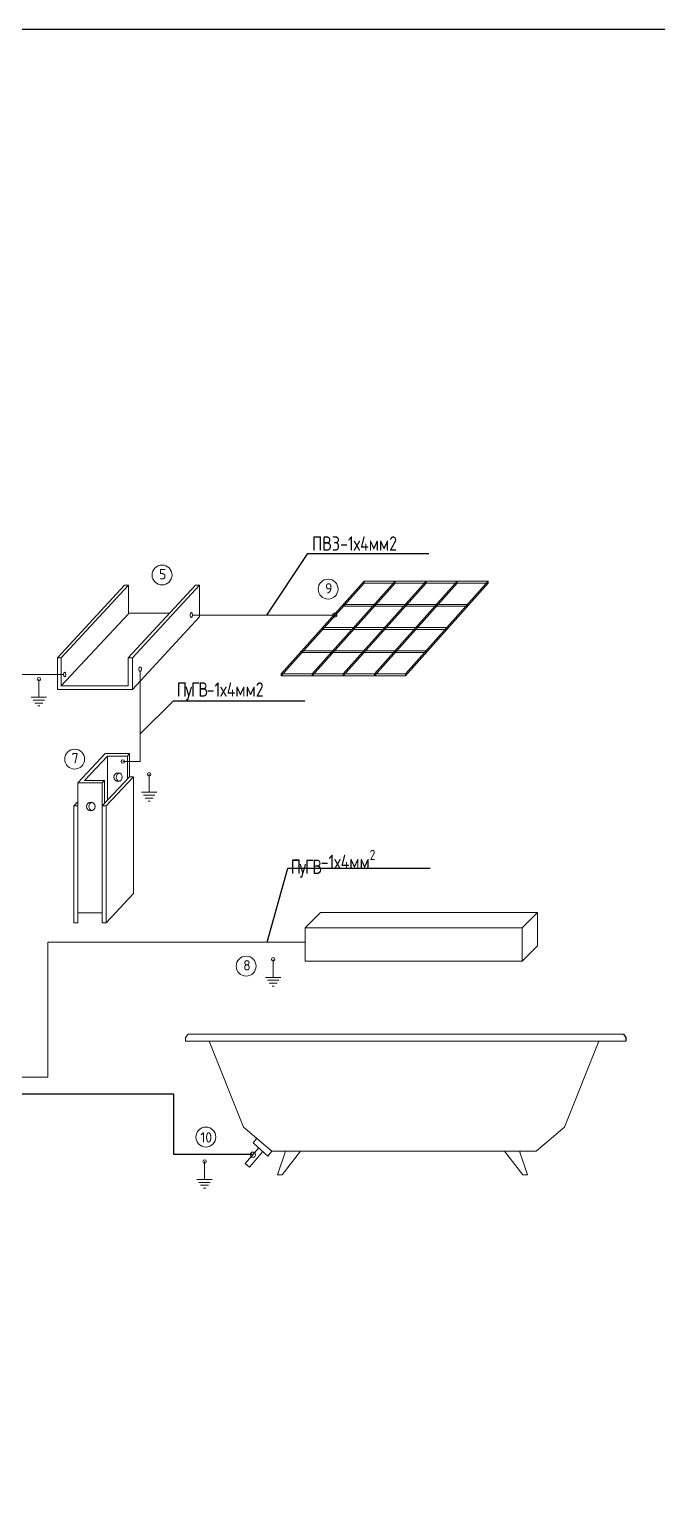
# Model space of a CAD drawing. Header units: millimetres. Extents: x -559267 to 14075, y 0 to 209897.
# Drawn here: x 572.9 to 651.8, y 493.9 to 679.6 of the extents above; entities that cross this region are included whole.
import ezdxf
from ezdxf import colors
from ezdxf.entities.mleader import LeaderData, LeaderLine
from ezdxf.math import Vec2, Vec3

# ---------------------------------------------------------------- set-up
doc = ezdxf.new("R2010")
doc.units = ezdxf.units.MM
doc.layers.add('Номер кабеля', color=7, linetype='Continuous', lineweight=20)
doc.styles.add('GOST-2.304_Type-B', font='GOST_Common.ttf')
doc.styles.add('Unecom', font='GOST2304A_0.ttf', dxfattribs={"height": 2.5})

# ---------------------------------------------------------------- blocks, each defined once
blk = doc.blocks.new('_None')
blk = doc.blocks.new('Схема КУП')
for p, q in [((18.06, 50.62), (18.38, 50.19)), ((18.38, 50.19), (18.38, 49.73))]:
    blk.add_line(p, q)
at = {"color": 7}
blk.add_lwpolyline([(-28.48, 35.48), (-38.42, 35.48), (-38.42, 43.1), (-82.88, 43.1), (-82.88, 32.12)], dxfattribs=at)
at = {"layer": 'Номер кабеля', "ltscale": 100}
for p, q in [((-53.02, 97.92), (-44.58, 107.02)), ((-52.54, 97.92), (-44.09, 107.02)), ((-44.58, 107.02), (-44.09, 107.02)), ((-44.14, 97.92), (-35.69, 107.02)), ((-44.09, 107.02), (-44.09, 103.5)), ((-43.6, 97.92), (-35.16, 107.02)), ((-35.69, 107.02), (-35.16, 107.02)), ((-35.16, 107.02), (-35.16, 103.04)), ((-10.62, 107.52), (-21.02, 95.89)), ((-10.62, 107.29), (-21.02, 95.66)), ((-6.72, 107.52), (-17.12, 95.89)), ((-6.72, 107.29), (-17.12, 95.66)), ((-14.52, 107.29), (-14.52, 107.52)), ((-2.82, 107.52), (-13.22, 95.89)), ((-2.82, 107.29), (-13.22, 95.66)), ((-10.62, 107.52), (-10.62, 107.29)), ((-6.72, 107.52), (-6.72, 107.29)), ((-2.82, 107.52), (-2.82, 107.29)), ((1.08, 107.29), (1.08, 107.52)), ((-17.12, 104.38), (-17.12, 104.61)), ((-17.12, 104.38), (-1.52, 104.38)), ((-1.52, 104.38), (-1.52, 104.6)), ((-52.54, 94.39), (-44.09, 103.44)), ((-44.09, 103.5), (-38.98, 103.5)), ((-43.6, 93.94), (-35.16, 103.04)), ((-18.19, 103.28), (-36.04, 103.28)), ((-19.72, 101.48), (-19.72, 101.7)), ((-19.72, 101.48), (-4.12, 101.47)), ((-4.12, 101.47), (-4.12, 101.7)), ((-22.31, 98.57), (-22.31, 98.8)), ((-22.31, 98.57), (-6.71, 98.57)), ((-6.71, 98.57), (-6.71, 98.79)), ((-55.35, 95.23), (-55.35, 92.97)), ((-42.63, 96.17), (-42.63, 84.88)), ((-24.92, 95.66), (-24.92, 95.89)), ((-21.02, 95.89), (-21.02, 95.66)), ((-17.12, 95.89), (-17.12, 95.66)), ((-13.22, 95.89), (-13.22, 95.66)), ((-9.32, 95.66), (-9.32, 95.89)), ((-56.32, 92.97), (-55.35, 92.97)), ((-54.38, 92.97), (-55.35, 92.97)), ((-56.07, 92.6), (-55.35, 92.6)), ((-55.85, 92.23), (-55.35, 92.23)), ((-55.48, 91.86), (-55.35, 91.86)), ((-54.63, 92.6), (-55.35, 92.6)), ((-54.85, 92.23), (-55.35, 92.23)), ((-55.22, 91.86), (-55.35, 91.86)), ((-47.03, 85.87), (-50.46, 82.19)), ((-46.75, 85.57), (-49.62, 82.49)), ((-43.96, 85.87), (-47.03, 85.87)), ((-44.24, 85.57), (-46.75, 85.57)), ((-46.75, 85.57), (-46.75, 79.98)), ((-44.24, 85.57), (-43.96, 85.87)), ((-44.24, 85.57), (-44.24, 82.66)), ((-43.96, 85.87), (-43.96, 82.96)), ((-44.81, 84.88), (-42.63, 84.88)), ((-47.4, 82.19), (-50.46, 82.19)), ((-50.46, 82.19), (-50.46, 65.88)), ((-47.11, 82.49), (-49.62, 82.49)), ((-47.4, 79.29), (-43.96, 82.96)), ((-47.4, 82.19), (-47.11, 82.49)), ((-47.4, 82.19), (-47.4, 65.88)), ((-47.11, 82.49), (-47.11, 79.59)), ((-46.91, 79.29), (-43.47, 82.96)), ((-43.96, 82.96), (-43.47, 82.96)), ((-43.47, 82.96), (-43.47, 68.3)), ((-41.5, 83.27), (-41.5, 81.01)), ((-42.47, 81.01), (-41.5, 81.01)), ((-42.22, 80.64), (-41.5, 80.64)), ((-42, 80.27), (-41.5, 80.27)), ((-41.63, 79.9), (-41.5, 79.9)), ((-40.53, 81.01), (-41.5, 81.01)), ((-40.78, 80.64), (-41.5, 80.64)), ((-41, 80.27), (-41.5, 80.27)), ((-41.37, 79.9), (-41.5, 79.9)), ((-50.95, 79.29), (-50.46, 79.81)), ((-50.46, 79.29), (-50.95, 79.29)), ((-50.95, 79.29), (-50.95, 64.62)), ((-47.4, 79.29), (-46.91, 79.29)), ((-46.91, 79.29), (-46.91, 64.62)), ((-46.91, 64.62), (-43.47, 68.3)), ((-47.4, 65.88), (-50.46, 65.88)), ((-50.46, 65.88), (-50.46, 64.62)), ((-47.4, 65.88), (-47.4, 64.62)), ((-50.46, 64.62), (-50.95, 64.62)), ((-47.4, 64.62), (-46.91, 64.62)), ((-25.93, 60.02, 1137.81), (-25.93, 57.76, 1137.81)), ((-26.9, 57.76, 1137.81), (-25.93, 57.76, 1137.81)), ((-24.96, 57.76, 1137.81), (-25.93, 57.76, 1137.81)), ((-26.64, 57.39, 1137.81), (-25.93, 57.39, 1137.81)), ((-26.42, 57.02, 1137.81), (-25.93, 57.02, 1137.81)), ((-26.06, 56.65, 1137.81), (-25.93, 56.65, 1137.81)), ((-25.21, 57.39, 1137.81), (-25.93, 57.39, 1137.81)), ((-25.43, 57.02, 1137.81), (-25.93, 57.02, 1137.81)), ((-25.79, 56.65, 1137.81), (-25.93, 56.65, 1137.81)), ((-36.61, 50.62), (-36.92, 50.19)), ((-36.92, 50.19), (-36.92, 49.73)), ((-36.61, 50.62), (18.06, 50.62)), ((-36.92, 49.73), (18.38, 49.73)), ((-33.97, 49.73), (-29.64, 38.93)), ((14.99, 49.73), (10.66, 38.93)), ((-29.64, 38.93), (-26.09, 35.93)), ((-28.46, 36.97), (-27.99, 37.54)), ((10.66, 38.93), (7.11, 35.93)), ((-27.74, 36.34), (-29.43, 34.38)), ((-27.23, 35.89), (-28.92, 33.93)), ((-26.58, 35.31), (-28.46, 36.97)), ((-26.09, 35.93), (-26.58, 35.31)), ((-26.09, 35.93), (7.11, 35.93)), ((-24.38, 35.93), (-25.37, 32.95)), ((-24.79, 32.95), (-22.51, 35.93)), ((5.42, 32.95), (3.14, 35.93)), ((5.02, 35.93), (6, 32.95)), ((-34.54, 34.62), (-34.54, 32.37)), ((-29.43, 34.38), (-28.92, 33.93)), ((-35.51, 32.37), (-34.54, 32.37)), ((-35.25, 32), (-34.54, 32)), ((-35.04, 31.63), (-34.54, 31.63)), ((-33.57, 32.37), (-34.54, 32.37)), ((-33.82, 32), (-34.54, 32)), ((-34.04, 31.63), (-34.54, 31.63)), ((-25.37, 32.95), (-24.79, 32.95)), ((5.42, 32.95), (6, 32.95)), ((-34.67, 31.26), (-34.54, 31.26)), ((-34.4, 31.26), (-34.54, 31.26))]:
    blk.add_line(p, q, dxfattribs=at)
for points in [[(-14.52, 107.52), (1.08, 107.52), (-9.32, 95.89), (-24.92, 95.89), (-14.52, 107.52)], [(-14.52, 107.29), (1.08, 107.29), (-9.32, 95.66), (-24.92, 95.66), (-14.52, 107.29)], [(-17.12, 104.61), (-1.53, 104.6)], [(-19.72, 101.7), (-4.12, 101.7)], [(-22.32, 98.8), (-6.72, 98.79)], [(-53.02, 97.92), (-52.54, 97.92), (-52.54, 94.39), (-44.14, 94.39), (-44.14, 97.92), (-43.6, 97.92), (-43.6, 93.94), (-53.02, 93.94), (-53.02, 97.92)], [(-21.91, 63.99), (-19.99, 65.91)], [(7.27, 65.91), (-19.99, 65.91)], [(5.35, 63.99), (7.27, 65.91)], [(7.27, 65.91), (7.27, 61.72)], [(5.35, 63.99), (-21.91, 63.99)], [(-21.91, 63.99), (-21.91, 59.8)], [(5.35, 63.99), (5.35, 59.8)], [(-85.09, 32.12), (-85.09, 45.23), (-54.21, 45.23), (-54.21, 62.19), (-21.91, 62.19)], [(5.35, 59.8), (7.27, 61.72)], [(5.35, 59.8), (-21.91, 59.8)]]:
    blk.add_lwpolyline(points, dxfattribs=at)
at = {"layer": 'Номер кабеля', "ltscale": 100, "flags": 128}
blk.add_lwpolyline([(-87.11, 32.12), (-87.11, 49.51), (-62.44, 49.51), (-62.44, 95.81), (-52.26, 95.81)], dxfattribs=at)
at = {"layer": 'Номер кабеля', "ltscale": 100}
for centre, radius in [((-39.88, 108.31), 1.25), ((-19.03, 106.54), 1.25), ((-18.19, 103.28), 0.26), ((-55.35, 95.23), 0.217), ((-50.86, 85.18), 1.25), ((-44.81, 84.88), 0.217), ((-45.41, 82.91), 0.538), ((-41.5, 83.27), 0.217), ((-48.84, 79.23), 0.538), ((-29.32, 59.17, 1137.81), 1.25), ((-25.93, 60.02, 1137.81), 0.217), ((-34.38, 37.69), 1.25), ((-28.48, 35.48), 0.325), ((-34.54, 34.62), 0.217)]:
    blk.add_circle(centre, radius, dxfattribs=at)
for centre in [(-45.11, 82.91), (-48.54, 79.23)]:
    blk.add_arc(centre, 0.538, 106.1958, 253.8042, dxfattribs=at)
for centre in [(-36.19, 103.28), (-42.63, 96.48), (-52.11, 95.81)]:
    blk.add_ellipse(centre, major_axis=(0, -0.311), ratio=0.482472, dxfattribs=at)
at = {"layer": 'Номер кабеля', "ltscale": 100, "style": 'GOST-2.304_Type-B'}
for s, p in [('5', (-40.25, 107.77)), ('9', (-19.41, 105.99)), ('7', (-51.23, 84.64)), ('8', (-29.69, 58.62, 1137.81)), ('10', (-35.07, 37))]:
    blk.add_text(s, height=1.3, dxfattribs=at).set_placement(p)
at = {"layer": 'Номер кабеля', "ltscale": 100}
ml = blk.add_multileader_mtext('Standard', dxfattribs=at)
ml.set_content('ПВ3-1х4мм2', color=256, style='Unecom')
ml.set_leader_properties()
ml.set_arrow_properties(name='NONE')
ml.build(insert=Vec2(0, 0))
ml.multileader.update_dxf_attribs({"has_dogleg": 0, "text_left_attachment_type": 6, "text_right_attachment_type": 6, "dogleg_length": 50, "arrow_head_size": 1.62})
ctx = ml.context
ctx.base_point, ctx.char_height, ctx.arrow_head_size, ctx.landing_gap_size, ctx.plane_origin = Vec3(-21.58, 111.01), 1.8, 1.62, 0.65, Vec3(96, 131.22)
ctx.left_attachment, ctx.right_attachment, ctx.text_align_type = 6, 6, 1
notes = []
notes.append((ctx, [(0, (1, 1, 0), (-21.9, 111.01), (1, 0), 0.325, [(0, [(-26.73, 103.28)], 0, [])])]))
ctx.mtext.insert, ctx.mtext.alignment, ctx.mtext.line_spacing_style, ctx.mtext.flow_direction = Vec3(-15.71, 113.17), 2, 2, 5
ml = blk.add_multileader_mtext('Standard', dxfattribs=at)
ml.set_content('{\\T0.8;\\C0;ПуГВ}-1х4мм2', color=256, style='Unecom')
ml.set_leader_properties()
ml.set_arrow_properties(name='NONE')
ml.build(insert=Vec2(0, 0))
ml.multileader.update_dxf_attribs({"has_dogleg": 0, "text_left_attachment_type": 6, "text_right_attachment_type": 6, "dogleg_length": 50, "arrow_head_size": 1.62})
ctx = ml.context
ctx.base_point, ctx.char_height, ctx.arrow_head_size, ctx.landing_gap_size, ctx.plane_origin = Vec3(-38.44, 92.51), 1.8, 1.62, 0.65, Vec3(80.1, 116.3)
ctx.left_attachment, ctx.right_attachment, ctx.text_align_type = 6, 6, 1
notes.append((ctx, [(0, (1, 1, 0), (-38.77, 92.51), (1, 0), 0.325, [(0, [(-42.63, 88.36)], 0, [])])]))
ctx.mtext.insert, ctx.mtext.alignment, ctx.mtext.line_spacing_style, ctx.mtext.flow_direction = Vec3(-32.58, 94.83), 2, 2, 5
ml = blk.add_multileader_mtext('Standard', dxfattribs=at)
ml.set_content('{\\T0.8;\\C0;ПуГВ\\A1;\\T1;\\C256;-1х4мм\\H0.7x;\\S2^ ;}', color=256, style='Unecom')
ml.set_leader_properties()
ml.set_arrow_properties(name='NONE')
ml.build(insert=Vec2(0, 0))
ml.multileader.update_dxf_attribs({"has_dogleg": 0, "text_left_attachment_type": 6, "text_right_attachment_type": 6, "dogleg_length": 50, "arrow_head_size": 1.62})
ctx = ml.context
ctx.base_point, ctx.char_height, ctx.arrow_head_size, ctx.landing_gap_size, ctx.plane_origin = Vec3(-24.07, 71.47), 1.8, 1.62, 0.65, Vec3(68.39, 95.99)
ctx.left_attachment, ctx.right_attachment, ctx.text_align_type = 6, 6, 1
notes.append((ctx, [(0, (1, 1, 0), (-24.4, 71.47), (1, 0), 0.325, [(0, [(-26.69, 62.19)], 0, [])])]))
ctx.mtext.insert, ctx.mtext.alignment, ctx.mtext.line_spacing_style, ctx.mtext.flow_direction = Vec3(-18.41, 73.78), 2, 2, 5
for ctx, leaders in notes:
    for number, flags, end, landing, length, lines in leaders:
        leader = LeaderData()
        leader.index, (leader.has_last_leader_line, leader.has_dogleg_vector, leader.attachment_direction) = number, flags
        leader.last_leader_point, leader.dogleg_vector, leader.dogleg_length = Vec3(end), Vec3(landing), length
        for number, points, colour, breaks in lines:
            line = LeaderLine()
            line.index, line.vertices, line.color, line.breaks = number, Vec3.list(points), colors.encode_raw_color(colour), breaks
            leader.lines.append(line)
        ctx.leaders.append(leader)

msp = doc.modelspace()

# ---------------------------------------------------------------- linework, layer by layer
at = {"layer": 'Defpoints', "color": 6}
msp.add_lwpolyline([(420, 679.64), (420, 392.64), (815, 392.64), (815, 679.64), (420, 679.64)], dxfattribs=at)

# ---------------------------------------------------------------- block references
msp.add_blockref('Схема КУП', (629.45, 502.79))

doc.saveas('drawing.dxf')
